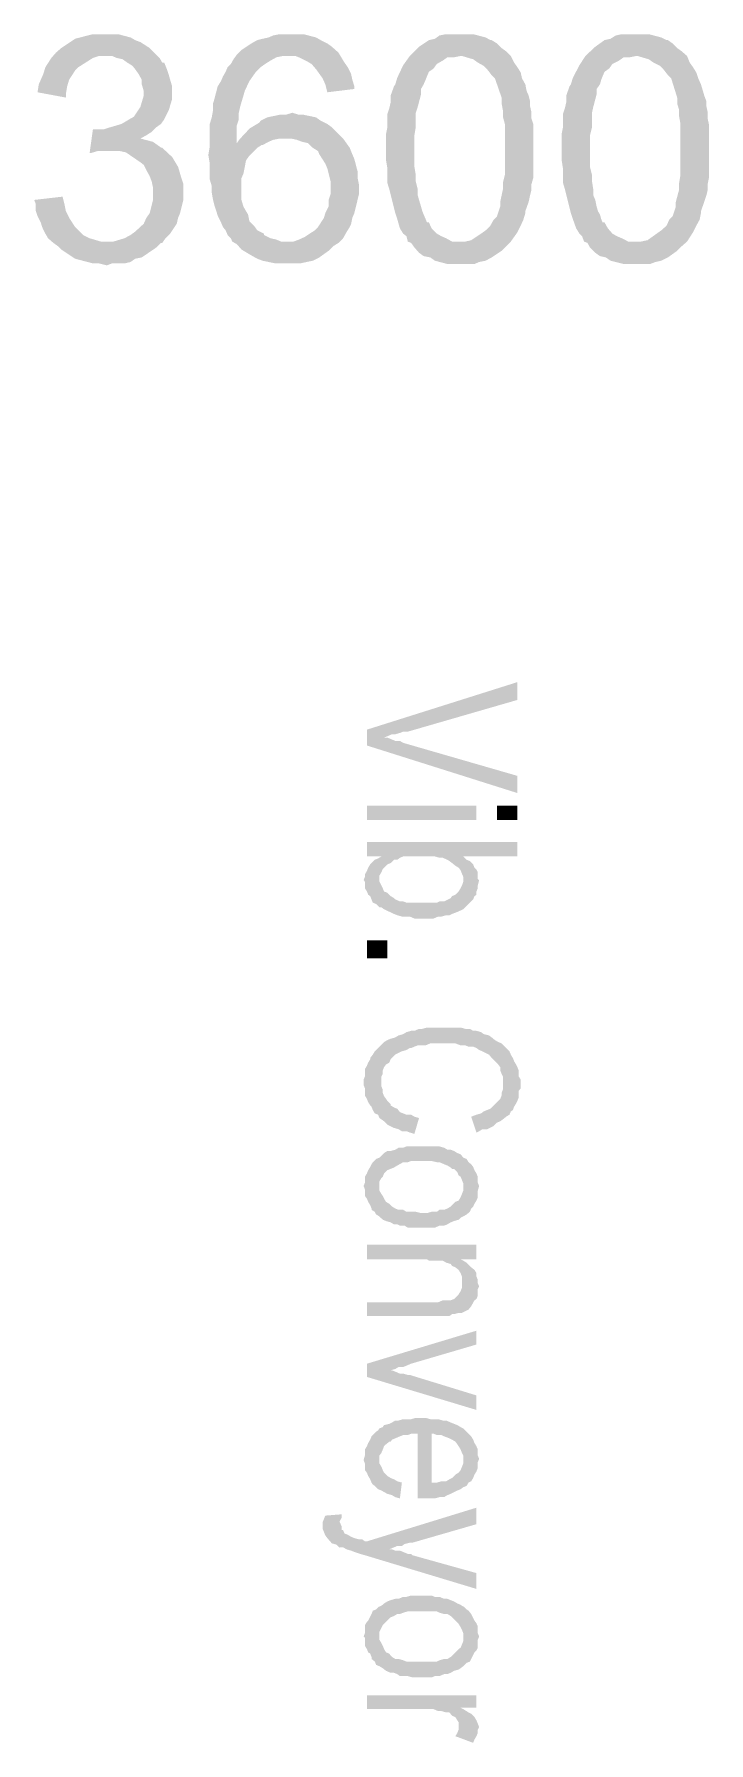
# Model space of a CAD drawing. Header units: feet. Extents: x -99009 to 3252343, y -11094690 to 9035152.
# Drawn here: x 1662947 to 1663305, y -1993763 to -1992856 of the extents above; entities that cross this region are included whole.
import ezdxf

# ---------------------------------------------------------------- set-up
doc = ezdxf.new("R2010")
doc.units = ezdxf.units.FT
doc.layers.add('H', color=7, linetype='Continuous', lineweight=0)

msp = doc.modelspace()

# ---------------------------------------------------------------- hatches: boundary and pattern name
at = {"layer": 'H', "linetype": 'Continuous'}
for points in [[(1663009.24878, -1992907.92159), (1662980.51253, -1992906.53049), (1662984.01017, -1992906.53049), (1662987.16996, -1992905.47722), (1662989.61433, -1992904.78167), (1662993.13184, -1992903.72841), (1662995.57621, -1992902.31743), (1662997.32503, -1992901.26416), (1662999.78927, -1992899.87306), (1663003.2869, -1992894.60673), (1663003.98245, -1992892.16236), (1663005.03572, -1992888.64486), (1663005.03572, -1992886.20049), (1663003.98245, -1992882.68298), (1663003.98245, -1992880.23861), (1663002.23364, -1992877.07881), (1663000.48482, -1992874.63444), (1662999.09372, -1992872.88563), (1662996.27176, -1992871.11694), (1662993.82739, -1992869.36812), (1662990.6676, -1992868.67257), (1662988.22323, -1992867.6193), (1662984.70572, -1992867.6193), (1662958.41384, -1992865.87049), (1662961.2358, -1992863.40624), (1662968.58878, -1992858.49763), (1662975.24621, -1992856.74881), (1662978.04829, -1992856.05326), (1662991.36315, -1992856.05326), (1662998.04045, -1992857.80208), (1663000.48482, -1992859.21306), (1663003.2869, -1992860.26632), (1663008.19551, -1992863.40624), (1663013.46184, -1992868.67257), (1663014.85294, -1992871.11694), (1663015.90621, -1992871.11694), (1663017.31719, -1992874.63444), (1663018.37045, -1992877.79424), (1663019.066, -1992880.23861), (1663020.11927, -1992883.73624), (1663020.11927, -1992890.41355), (1663019.066, -1992893.91118), (1663018.37045, -1992896.35555), (1663015.90621, -1992901.26416), (1663014.15739, -1992903.72841), (1663011.71302, -1992905.47722), (1663009.24878, -1992907.92159)], [(1663102.49254, -1992886.89604), (1663101.43927, -1992882.68298), (1663100.04817, -1992879.54306), (1663098.27948, -1992877.07881), (1663096.53066, -1992874.63444), (1663094.08629, -1992871.83236), (1663091.62205, -1992870.42139), (1663088.12441, -1992868.67257), (1663085.66017, -1992867.6193), (1663082.16254, -1992867.6193), (1663054.45968, -1992866.92375), (1663056.92392, -1992864.45951), (1663062.19025, -1992860.96187), (1663065.33017, -1992859.21306), (1663068.13225, -1992858.49763), (1663071.29205, -1992857.80208), (1663073.75629, -1992856.74881), (1663077.25392, -1992856.05326), (1663089.87323, -1992856.05326), (1663096.53066, -1992857.80208), (1663098.9949, -1992859.21306), (1663102.49254, -1992860.96187), (1663104.93691, -1992862.71069), (1663108.45441, -1992865.87049), (1663111.61421, -1992871.11694), (1663113.36303, -1992873.58118), (1663115.11184, -1992877.07881), (1663115.8074, -1992880.23861), (1663116.86066, -1992883.73624), (1663116.86066, -1992885.14722), (1663102.49254, -1992886.89604)], [(1663166.28462, -1992978.03327), (1663159.62719, -1992976.28445), (1663157.18282, -1992974.53563), (1663153.66532, -1992973.84008), (1663151.22095, -1992972.07139), (1663148.7567, -1992969.26931), (1663147.00789, -1992966.82494), (1663173.29976, -1992966.12939), (1663175.76401, -1992966.12939), (1663178.90393, -1992965.41396), (1663184.17025, -1992961.91633), (1663186.61462, -1992960.16751), (1663189.07887, -1992957.70327), (1663190.82768, -1992954.54347), (1663192.5765, -1992952.79465), (1663194.32532, -1992947.5482), (1663194.32532, -1992945.08396), (1663195.7363, -1992938.42653), (1663195.7363, -1992934.9289), (1663196.78956, -1992930.71584), (1663196.78956, -1992903.72841), (1663195.7363, -1992899.87306), (1663195.7363, -1992896.35555), (1663195.04074, -1992892.85792), (1663195.04074, -1992889.69812), (1663191.52324, -1992879.54306), (1663189.77442, -1992877.79424), (1663187.33005, -1992874.63444), (1663185.56136, -1992872.88563), (1663182.42144, -1992871.11694), (1663179.95719, -1992869.36812), (1663177.51282, -1992868.67257), (1663173.99532, -1992867.6193), (1663146.31233, -1992867.6193), (1663151.22095, -1992862.71069), (1663156.4674, -1992859.21306), (1663159.62719, -1992858.49763), (1663162.09144, -1992856.74881), (1663165.58907, -1992856.05326), (1663179.95719, -1992856.05326), (1663186.61462, -1992857.80208), (1663189.07887, -1992859.21306), (1663189.77442, -1992859.21306), (1663192.5765, -1992860.96187), (1663195.04074, -1992863.40624), (1663197.48511, -1992865.17493), (1663199.94936, -1992867.6193), (1663201.69817, -1992871.11694), (1663203.44699, -1992873.58118), (1663205.19581, -1992876.38326), (1663205.89136, -1992879.54306), (1663207.66005, -1992882.68298), (1663208.3556, -1992886.20049), (1663209.40887, -1992888.64486), (1663210.10442, -1992891.44694), (1663210.10442, -1992893.91118), (1663210.79997, -1992897.07098), (1663210.79997, -1992900.56861), (1663211.85324, -1992903.72841), (1663211.85324, -1992932.46465), (1663210.79997, -1992935.98216), (1663210.79997, -1992939.12208), (1663210.10442, -1992941.92416), (1663209.40887, -1992945.08396), (1663207.66005, -1992949.99257), (1663207.66005, -1992951.04584), (1663206.60678, -1992954.54347), (1663205.19581, -1992957.70327), (1663203.44699, -1992961.22077), (1663199.94936, -1992966.12939), (1663197.48511, -1992968.57376), (1663195.04074, -1992971.01812), (1663189.77442, -1992974.53563), (1663186.61462, -1992976.28445), (1663183.11699, -1992976.98), (1663180.65275, -1992978.03327), (1663166.28462, -1992978.03327)], [(1663259.88609, -1992978.03327), (1663252.87095, -1992976.28445), (1663250.42658, -1992974.53563), (1663247.26679, -1992973.84008), (1663244.80254, -1992972.07139), (1663242.00046, -1992969.26931), (1663240.60936, -1992966.82494), (1663266.54352, -1992966.12939), (1663268.98789, -1992966.12939), (1663272.5054, -1992965.41396), (1663277.41401, -1992961.91633), (1663279.85838, -1992960.16751), (1663282.66046, -1992957.70327), (1663284.07144, -1992954.54347), (1663285.82026, -1992952.79465), (1663287.56908, -1992947.5482), (1663287.56908, -1992945.08396), (1663289.33777, -1992938.42653), (1663289.33777, -1992934.9289), (1663290.03332, -1992930.71584), (1663290.03332, -1992903.72841), (1663289.33777, -1992899.87306), (1663289.33777, -1992896.35555), (1663288.2845, -1992892.85792), (1663288.2845, -1992889.69812), (1663285.12471, -1992879.54306), (1663283.37589, -1992877.79424), (1663280.91165, -1992874.63444), (1663279.16283, -1992872.88563), (1663275.66519, -1992871.11694), (1663273.20095, -1992869.36812), (1663270.75658, -1992868.67257), (1663267.23908, -1992867.6193), (1663239.55609, -1992867.6193), (1663244.80254, -1992862.71069), (1663249.71116, -1992859.21306), (1663252.87095, -1992858.49763), (1663255.67303, -1992856.74881), (1663258.83283, -1992856.05326), (1663273.20095, -1992856.05326), (1663279.85838, -1992857.80208), (1663282.66046, -1992859.21306), (1663283.37589, -1992859.21306), (1663285.82026, -1992860.96187), (1663288.2845, -1992863.40624), (1663290.72887, -1992865.17493), (1663293.53095, -1992867.6193), (1663294.94193, -1992871.11694), (1663296.69075, -1992873.58118), (1663298.43957, -1992876.38326), (1663299.49283, -1992879.54306), (1663300.90381, -1992882.68298), (1663301.95707, -1992886.20049), (1663302.65263, -1992888.64486), (1663303.70589, -1992891.44694), (1663303.70589, -1992893.91118), (1663304.40144, -1992897.07098), (1663304.40144, -1992900.56861), (1663305.09699, -1992903.72841), (1663305.09699, -1992932.46465), (1663304.40144, -1992935.98216), (1663304.40144, -1992939.12208), (1663303.70589, -1992941.92416), (1663302.65263, -1992945.08396), (1663300.90381, -1992949.99257), (1663300.90381, -1992951.04584), (1663300.18838, -1992954.54347), (1663298.43957, -1992957.70327), (1663296.69075, -1992961.22077), (1663293.53095, -1992966.12939), (1663290.72887, -1992968.57376), (1663288.2845, -1992971.01812), (1663283.37589, -1992974.53563), (1663279.85838, -1992976.28445), (1663276.71846, -1992976.98), (1663273.8965, -1992978.03327), (1663259.88609, -1992978.03327)], [(1662963.68017, -1992889.69812), (1662948.61649, -1992886.89604), (1662949.31204, -1992882.68298), (1662950.36531, -1992880.23861), (1662951.75641, -1992877.07881), (1662952.80968, -1992873.58118), (1662955.96947, -1992868.67257), (1662958.41384, -1992865.87049), (1662984.70572, -1992867.6193), (1662981.20808, -1992867.6193), (1662978.04829, -1992868.67257), (1662970.3376, -1992873.58118), (1662968.58878, -1992875.33), (1662965.42898, -1992880.23861), (1662964.37572, -1992883.73624), (1662963.68017, -1992887.9493), (1662963.68017, -1992889.69812)], [(1663074.80955, -1992977.69543), (1663068.13225, -1992976.28445), (1663065.33017, -1992975.23118), (1663062.19025, -1992973.48237), (1663056.92392, -1992970.32257), (1663054.45968, -1992967.52049), (1663052.01531, -1992966.12939), (1663051.31976, -1992964.3607), (1663049.57094, -1992962.61188), (1663048.51768, -1992960.16751), (1663047.1067, -1992958.39882), (1663046.05343, -1992955.95445), (1663044.30462, -1992952.45681), (1663043.60906, -1992949.99257), (1663042.5558, -1992946.83278), (1663041.84037, -1992944.03069), (1663041.14482, -1992940.17535), (1663041.14482, -1992936.67771), (1663040.09156, -1992933.16021), (1663040.09156, -1992924.75396), (1663039.396, -1992920.5409), (1663039.396, -1992919.84535), (1663040.09156, -1992915.65216), (1663040.09156, -1992903.72841), (1663041.14482, -1992900.2109), (1663041.84037, -1992896.35555), (1663041.84037, -1992892.85792), (1663042.5558, -1992890.41355), (1663044.30462, -1992883.73624), (1663046.05343, -1992880.93416), (1663047.1067, -1992878.48979), (1663048.51768, -1992876.02555), (1663049.57094, -1992873.58118), (1663051.31976, -1992871.83236), (1663052.71086, -1992869.36812), (1663054.45968, -1992866.92375), (1663082.16254, -1992867.6193), (1663079.00274, -1992867.6193), (1663075.50511, -1992868.31486), (1663072.34531, -1992870.06367), (1663069.54323, -1992871.83236), (1663067.07899, -1992873.58118), (1663064.63462, -1992876.02555), (1663061.13698, -1992880.93416), (1663058.67274, -1992886.20049), (1663057.97719, -1992888.64486), (1663056.92392, -1992892.16236), (1663056.22837, -1992894.60673), (1663055.51295, -1992897.76653), (1663055.51295, -1992901.26416), (1663054.45968, -1992904.42396), (1663054.45968, -1992913.88347), (1663068.13225, -1992914.59889), (1663065.33017, -1992916.34771), (1663061.13698, -1992920.5409), (1663059.36829, -1992923.00514), (1663058.67274, -1992926.50278), (1663057.97719, -1992930.02028), (1663056.92392, -1992932.46465), (1663056.92392, -1992944.03069), (1663057.97719, -1992947.5482), (1663059.36829, -1992949.99257), (1663060.42156, -1992951.74139), (1663061.13698, -1992955.2589), (1663063.58135, -1992957.70327), (1663065.33017, -1992960.16751), (1663068.84768, -1992961.91633), (1663068.84768, -1992962.61188), (1663072.34531, -1992964.3607), (1663075.50511, -1992965.07612), (1663077.94948, -1992966.12939), (1663081.46698, -1992966.12939), (1663108.45441, -1992966.82494), (1663105.65233, -1992968.57376), (1663103.18809, -1992971.01812), (1663098.27948, -1992974.53563), (1663094.78184, -1992976.28445), (1663088.12441, -1992977.69543), (1663074.80955, -1992977.69543)], [(1663147.00789, -1992966.82494), (1663145.25907, -1992966.12939), (1663144.56352, -1992963.30743), (1663142.79483, -1992961.91633), (1663141.04601, -1992959.11424), (1663139.6549, -1992954.20563), (1663138.60164, -1992951.04584), (1663137.90609, -1992948.24375), (1663135.44185, -1992938.42653), (1663134.38858, -1992934.9289), (1663134.38858, -1992927.2182), (1663133.69303, -1992923.00514), (1663133.69303, -1992908.97486), (1663134.38858, -1992905.47722), (1663134.38858, -1992898.46208), (1663135.44185, -1992895.30229), (1663136.1374, -1992892.16236), (1663136.1374, -1992888.64486), (1663137.90609, -1992883.73624), (1663138.60164, -1992882.68298), (1663139.6549, -1992879.18534), (1663142.79483, -1992872.52792), (1663146.31233, -1992867.6193), (1663173.29976, -1992867.6193), (1663169.80213, -1992868.31486), (1663166.28462, -1992868.31486), (1663163.84025, -1992870.06367), (1663160.68046, -1992871.83236), (1663158.93164, -1992874.27673), (1663156.4674, -1992876.02555), (1663155.41413, -1992878.48979), (1663154.71858, -1992880.23861), (1663153.66532, -1992882.68298), (1663152.27421, -1992885.14722), (1663152.27421, -1992887.9493), (1663150.52539, -1992894.60673), (1663149.47213, -1992897.76653), (1663149.47213, -1992905.47722), (1663148.7567, -1992909.69028), (1663148.7567, -1992926.50278), (1663149.47213, -1992930.71584), (1663149.47213, -1992934.21347), (1663150.52539, -1992938.42653), (1663150.52539, -1992941.58632), (1663151.22095, -1992944.03069), (1663152.27421, -1992947.5482), (1663152.96976, -1992949.99257), (1663153.66532, -1992951.74139), (1663154.71858, -1992954.20563), (1663155.41413, -1992955.95445), (1663156.4674, -1992955.95445), (1663157.87838, -1992959.11424), (1663160.68046, -1992961.91633), (1663163.1447, -1992963.30743), (1663165.58907, -1992964.3607), (1663168.74887, -1992966.12939), (1663173.29976, -1992966.12939), (1663147.00789, -1992966.82494)], [(1663240.60936, -1992966.82494), (1663238.86054, -1992966.12939), (1663237.80728, -1992963.30743), (1663236.3963, -1992961.91633), (1663234.64748, -1992959.11424), (1663232.89866, -1992954.20563), (1663231.8454, -1992951.04584), (1663231.12997, -1992948.24375), (1663228.6856, -1992938.42653), (1663227.63234, -1992934.9289), (1663227.63234, -1992927.2182), (1663226.93679, -1992923.00514), (1663226.93679, -1992908.97486), (1663227.63234, -1992905.47722), (1663227.63234, -1992898.46208), (1663228.6856, -1992895.30229), (1663229.38116, -1992892.16236), (1663229.38116, -1992888.64486), (1663231.12997, -1992883.73624), (1663231.8454, -1992882.68298), (1663232.89866, -1992879.18534), (1663236.3963, -1992872.52792), (1663239.55609, -1992867.6193), (1663266.54352, -1992867.6193), (1663263.04589, -1992868.31486), (1663259.88609, -1992868.31486), (1663257.42185, -1992870.06367), (1663253.92422, -1992871.83236), (1663252.1754, -1992874.27673), (1663249.71116, -1992876.02555), (1663248.65789, -1992878.48979), (1663247.96234, -1992880.23861), (1663247.26679, -1992882.68298), (1663245.51797, -1992885.14722), (1663245.51797, -1992887.9493), (1663243.74928, -1992894.60673), (1663243.05373, -1992897.76653), (1663243.05373, -1992905.47722), (1663242.00046, -1992909.69028), (1663242.00046, -1992926.50278), (1663243.05373, -1992930.71584), (1663243.05373, -1992934.21347), (1663243.74928, -1992938.42653), (1663243.74928, -1992941.58632), (1663244.80254, -1992944.03069), (1663245.51797, -1992947.5482), (1663246.21352, -1992949.99257), (1663247.26679, -1992951.74139), (1663247.96234, -1992954.20563), (1663248.65789, -1992955.95445), (1663249.71116, -1992955.95445), (1663251.47985, -1992959.11424), (1663253.92422, -1992961.91633), (1663256.36859, -1992963.30743), (1663258.83283, -1992964.3607), (1663262.33046, -1992966.12939), (1663266.54352, -1992966.12939), (1663240.60936, -1992966.82494)], [(1663068.13225, -1992914.93673), (1663054.45968, -1992913.88347), (1663056.22837, -1992911.4391), (1663058.67274, -1992908.97486), (1663061.13698, -1992906.17277), (1663066.38344, -1992903.03285), (1663067.07899, -1992901.97959), (1663070.5965, -1992900.2109), (1663077.25392, -1992898.81979), (1663080.41372, -1992898.81979), (1663083.91135, -1992897.76653), (1663087.42886, -1992898.81979), (1663089.87323, -1992898.81979), (1663096.53066, -1992900.2109), (1663098.9949, -1992901.97959), (1663102.49254, -1992903.72841), (1663104.93691, -1992905.47722), (1663108.45441, -1992908.97486), (1663080.41372, -1992911.4391), (1663077.25392, -1992911.4391), (1663073.75629, -1992912.13465), (1663071.29205, -1992913.18792), (1663068.13225, -1992914.93673)], [(1662976.29947, -1992919.14979), (1662978.04829, -1992906.53049), (1662980.51253, -1992906.53049), (1663009.24878, -1992907.92159), (1663006.4467, -1992909.69028), (1663003.2869, -1992911.4391), (1663009.94433, -1992913.18792), (1663014.85294, -1992916.68555), (1662986.47441, -1992918.09653), (1662980.51253, -1992918.09653), (1662976.99502, -1992919.14979), (1662976.29947, -1992919.14979)], [(1663108.45441, -1992966.82494), (1663081.46698, -1992966.12939), (1663084.60691, -1992966.12939), (1663087.42886, -1992965.07612), (1663090.56878, -1992963.66514), (1663095.83511, -1992960.16751), (1663097.58393, -1992958.39882), (1663100.74372, -1992953.51008), (1663101.43927, -1992951.04584), (1663103.18809, -1992947.5482), (1663103.18809, -1992944.03069), (1663104.24135, -1992940.89077), (1663104.24135, -1992934.21347), (1663102.49254, -1992927.2182), (1663101.43927, -1992924.75396), (1663098.27948, -1992919.84535), (1663097.58393, -1992918.09653), (1663094.78184, -1992916.34771), (1663092.3176, -1992913.88347), (1663089.17768, -1992913.18792), (1663086.3756, -1992912.13465), (1663083.2158, -1992911.4391), (1663080.41372, -1992911.4391), (1663108.45441, -1992908.97486), (1663110.89878, -1992911.4391), (1663114.41629, -1992916.34771), (1663115.8074, -1992919.84535), (1663116.86066, -1992922.30959), (1663118.60948, -1992928.96702), (1663118.60948, -1992932.46465), (1663119.3249, -1992935.98216), (1663119.3249, -1992940.89077), (1663116.86066, -1992951.04584), (1663115.8074, -1992953.51008), (1663115.11184, -1992957.00771), (1663114.41629, -1992958.39882), (1663112.66747, -1992961.22077), (1663110.89878, -1992964.3607), (1663108.45441, -1992966.82494)], [(1662985.42114, -1992978.74869), (1662981.20808, -1992977.69543), (1662978.04829, -1992977.69543), (1662975.24621, -1992976.98), (1662968.58878, -1992975.23118), (1662961.2358, -1992970.32257), (1662959.46711, -1992968.57376), (1662957.02274, -1992966.82494), (1662985.42114, -1992966.12939), (1662988.91878, -1992966.12939), (1662992.41641, -1992965.07612), (1662994.88066, -1992964.3607), (1662998.04045, -1992962.61188), (1663000.48482, -1992960.86306), (1663005.03572, -1992956.65), (1663006.4467, -1992953.51008), (1663008.19551, -1992951.04584), (1663009.94433, -1992944.03069), (1663009.94433, -1992937.37327), (1663009.24878, -1992934.21347), (1663008.19551, -1992931.41139), (1663006.4467, -1992928.27147), (1663005.03572, -1992925.44951), (1663003.2869, -1992924.05841), (1662995.57621, -1992918.79208), (1662992.41641, -1992918.09653), (1662986.47441, -1992918.09653), (1663014.85294, -1992916.34771), (1663020.11927, -1992921.25632), (1663023.27906, -1992926.50278), (1663024.33233, -1992930.02028), (1663025.02788, -1992932.46465), (1663026.08115, -1992935.62445), (1663026.08115, -1992944.03069), (1663024.33233, -1992951.04584), (1663023.27906, -1992953.51008), (1663022.56364, -1992956.65), (1663019.066, -1992961.91633), (1663016.60176, -1992964.3607), (1663014.85294, -1992966.82494), (1663014.15739, -1992966.82494), (1663011.71302, -1992969.26931), (1663003.98245, -1992974.53563), (1663000.48482, -1992975.23118), (1662998.04045, -1992976.98), (1662994.88066, -1992977.69543), (1662988.22323, -1992977.69543), (1662985.42114, -1992978.74869)], [(1662957.02274, -1992966.82494), (1662954.22065, -1992964.3607), (1662952.80968, -1992961.91633), (1662951.06086, -1992958.39882), (1662950.36531, -1992955.95445), (1662948.61649, -1992952.45681), (1662947.56322, -1992949.29702), (1662947.56322, -1992945.77951), (1662946.8478, -1992944.03069), (1662961.93135, -1992942.28188), (1662962.98461, -1992946.49494), (1662963.68017, -1992949.99257), (1662965.42898, -1992953.51008), (1662968.58878, -1992958.39882), (1662972.80184, -1992962.61188), (1662976.29947, -1992964.3607), (1662978.74384, -1992965.07612), (1662982.26135, -1992966.12939), (1662985.42114, -1992966.12939), (1662957.02274, -1992966.82494)], [(1663131.94421, -1993229.36613), (1663123.51809, -1993225.17295), (1663203.44699, -1993199.93433), (1663203.44699, -1993209.39384), (1663145.25907, -1993226.22621), (1663142.79483, -1993226.22621), (1663141.04601, -1993226.92176), (1663138.60164, -1993227.61732), (1663136.85282, -1993227.61732), (1663134.38858, -1993228.67058), (1663132.63976, -1993229.36613), (1663131.94421, -1993229.36613)], [(1663203.44699, -1993258.81781), (1663123.51809, -1993233.57919), (1663123.51809, -1993225.17295), (1663131.94421, -1993229.36613), (1663134.38858, -1993229.36613), (1663136.85282, -1993230.4194), (1663138.60164, -1993231.13482), (1663141.04601, -1993231.13482), (1663142.79483, -1993232.16822), (1663145.25907, -1993232.88364), (1663203.44699, -1993249.69613), (1663203.44699, -1993258.81781)], [(1663123.51809, -1993273.18593), (1663123.51809, -1993265.47524), (1663181.70601, -1993265.47524), (1663181.70601, -1993273.18593), (1663123.51809, -1993273.18593)], [(1663192.5765, -1993273.18593), (1663192.5765, -1993265.47524), (1663203.44699, -1993265.47524), (1663203.44699, -1993273.18593), (1663192.5765, -1993273.18593)], [(1663174.71074, -1993303.33315), (1663173.99532, -1993301.58434), (1663173.29976, -1993299.83552), (1663172.2465, -1993298.42454), (1663170.49768, -1993297.37128), (1663168.74887, -1993295.98017), (1663167.33789, -1993294.92691), (1663166.28462, -1993294.23136), (1663163.84025, -1993293.17809), (1663162.09144, -1993293.17809), (1663159.62719, -1993292.46267), (1663142.79483, -1993292.46267), (1663141.04601, -1993293.17809), (1663139.6549, -1993294.23136), (1663137.90609, -1993294.23136), (1663136.1374, -1993295.98017), (1663134.38858, -1993296.67573), (1663131.94421, -1993299.1201), (1663131.22879, -1993300.88879), (1663131.22879, -1993292.46267), (1663123.51809, -1993292.46267), (1663123.51809, -1993284.75197), (1663203.44699, -1993284.75197), (1663203.44699, -1993292.46267), (1663174.71074, -1993292.46267), (1663174.71074, -1993303.33315)], [(1663148.7567, -1993325.41197), (1663146.31233, -1993324.35871), (1663142.09927, -1993324.35871), (1663139.6549, -1993323.66316), (1663137.90609, -1993322.9676), (1663132.63976, -1993320.50336), (1663131.22879, -1993319.46997), (1663130.17552, -1993319.46997), (1663128.4267, -1993317.70128), (1663126.67789, -1993317.00573), (1663125.98233, -1993315.25691), (1663125.28678, -1993313.50809), (1663124.23352, -1993312.79267), (1663123.51809, -1993311.04385), (1663122.46483, -1993309.29503), (1663122.46483, -1993305.7974), (1663121.76927, -1993305.08197), (1663122.46483, -1993303.33315), (1663122.46483, -1993301.94205), (1663123.51809, -1993300.17336), (1663124.23352, -1993298.42454), (1663125.28678, -1993296.67573), (1663125.98233, -1993295.98017), (1663127.73115, -1993294.23136), (1663129.47997, -1993293.51593), (1663130.17552, -1993304.38642), (1663130.17552, -1993305.7974), (1663131.22879, -1993307.88405), (1663131.94421, -1993309.29503), (1663132.63976, -1993311.04385), (1663134.38858, -1993311.7394), (1663136.1374, -1993313.50809), (1663137.90609, -1993314.56136), (1663138.60164, -1993315.25691), (1663141.04601, -1993316.31017), (1663142.79483, -1993316.31017), (1663144.56352, -1993317.00573), (1663160.68046, -1993317.00573), (1663162.09144, -1993316.31017), (1663164.53581, -1993316.31017), (1663168.03344, -1993314.56136), (1663168.74887, -1993313.50809), (1663170.49768, -1993312.79267), (1663172.2465, -1993311.04385), (1663173.29976, -1993309.29503), (1663173.99532, -1993307.88405), (1663174.71074, -1993305.7974), (1663174.71074, -1993292.46267), (1663176.45956, -1993294.23136), (1663178.20838, -1993294.92691), (1663179.95719, -1993296.67573), (1663180.65275, -1993298.42454), (1663181.70601, -1993299.47781), (1663182.42144, -1993300.88879), (1663182.42144, -1993304.38642), (1663183.11699, -1993305.08197), (1663182.42144, -1993307.88405), (1663182.42144, -1993309.29503), (1663181.70601, -1993311.04385), (1663181.70601, -1993312.79267), (1663180.65275, -1993313.50809), (1663179.95719, -1993315.25691), (1663178.20838, -1993317.00573), (1663177.51282, -1993317.70128), (1663175.76401, -1993319.46997), (1663174.71074, -1993320.50336), (1663171.55095, -1993321.91434), (1663168.74887, -1993322.9676), (1663167.33789, -1993323.66316), (1663165.58907, -1993323.66316), (1663163.1447, -1993324.35871), (1663161.37601, -1993324.35871), (1663158.93164, -1993325.41197), (1663148.7567, -1993325.41197)], [(1663130.17552, -1993304.38642), (1663129.47997, -1993293.51593), (1663131.22879, -1993292.46267), (1663131.22879, -1993300.88879), (1663130.17552, -1993302.6376), (1663130.17552, -1993304.38642)], [(1663123.51809, -1993346.4574), (1663123.51809, -1993336.97801), (1663134.38858, -1993336.97801), (1663134.38858, -1993346.4574), (1663123.51809, -1993346.4574)], [(1663195.7363, -1993431.99046), (1663195.7363, -1993409.19622), (1663195.04074, -1993407.80511), (1663194.32532, -1993406.03642), (1663194.32532, -1993404.28761), (1663193.27205, -1993402.8965), (1663191.52324, -1993401.12781), (1663189.77442, -1993399.379), (1663188.38331, -1993397.63018), (1663184.86581, -1993395.88136), (1663183.11699, -1993395.18581), (1663181.70601, -1993394.13254), (1663179.95719, -1993393.41712), (1663177.51282, -1993393.41712), (1663175.76401, -1993392.72157), (1663173.29976, -1993392.72157), (1663170.49768, -1993391.6683), (1663157.18282, -1993391.6683), (1663154.71858, -1993392.72157), (1663150.52539, -1993392.72157), (1663148.7567, -1993393.41712), (1663147.00789, -1993394.13254), (1663146.31233, -1993394.13254), (1663144.56352, -1993395.18581), (1663142.09927, -1993395.88136), (1663138.60164, -1993397.63018), (1663136.85282, -1993399.379), (1663136.1374, -1993400.07455), (1663135.44185, -1993401.84324), (1663133.69303, -1993402.8965), (1663132.63976, -1993404.28761), (1663131.94421, -1993406.03642), (1663131.94421, -1993407.80511), (1663131.22879, -1993409.19622), (1663131.22879, -1993411.9983), (1663130.17552, -1993431.27504), (1663129.47997, -1993429.52622), (1663127.73115, -1993428.83067), (1663126.67789, -1993427.08185), (1663125.98233, -1993425.31316), (1663125.28678, -1993424.61761), (1663124.23352, -1993422.86879), (1663123.51809, -1993421.11997), (1663122.46483, -1993419.37116), (1663122.46483, -1993415.51581), (1663121.76927, -1993413.74712), (1663121.76927, -1993410.94504), (1663122.46483, -1993409.19622), (1663122.46483, -1993405.34087), (1663123.51809, -1993403.59205), (1663124.23352, -1993401.84324), (1663125.28678, -1993400.07455), (1663125.28678, -1993399.379), (1663126.67789, -1993397.63018), (1663127.73115, -1993395.88136), (1663128.4267, -1993395.18581), (1663130.17552, -1993393.41712), (1663132.63976, -1993390.97275), (1663134.38858, -1993389.91948), (1663136.1374, -1993389.22393), (1663138.60164, -1993388.50851), (1663140.35046, -1993387.45524), (1663142.79483, -1993386.75969), (1663144.56352, -1993385.70642), (1663147.00789, -1993385.01087), (1663148.7567, -1993385.01087), (1663151.22095, -1993383.95761), (1663152.96976, -1993383.95761), (1663155.41413, -1993383.26205), (1663173.29976, -1993383.26205), (1663175.76401, -1993383.95761), (1663178.20838, -1993383.95761), (1663179.95719, -1993385.01087), (1663181.70601, -1993385.01087), (1663184.17025, -1993385.70642), (1663185.56136, -1993386.75969), (1663188.38331, -1993387.45524), (1663189.77442, -1993388.50851), (1663191.52324, -1993389.91948), (1663193.27205, -1993390.97275), (1663195.04074, -1993391.6683), (1663196.78956, -1993393.41712), (1663197.48511, -1993394.13254), (1663199.23393, -1993395.88136), (1663199.94936, -1993397.63018), (1663201.00262, -1993399.379), (1663201.69817, -1993401.12781), (1663202.75144, -1993402.8965), (1663203.44699, -1993404.28761), (1663204.14254, -1993406.03642), (1663204.14254, -1993409.19622), (1663205.19581, -1993410.94504), (1663205.19581, -1993415.51581), (1663204.14254, -1993416.90691), (1663204.14254, -1993420.42442), (1663203.44699, -1993422.17324), (1663202.75144, -1993423.56434), (1663201.69817, -1993425.31316), (1663201.00262, -1993427.08185), (1663199.94936, -1993427.7774), (1663199.23393, -1993429.52622), (1663197.48511, -1993430.57949), (1663195.7363, -1993431.99046)], [(1663148.7567, -1993439.70116), (1663146.31233, -1993438.98573), (1663144.56352, -1993438.29018), (1663142.09927, -1993438.29018), (1663140.35046, -1993437.23691), (1663137.90609, -1993436.54136), (1663134.38858, -1993434.79255), (1663132.63976, -1993433.04373), (1663131.22879, -1993431.99046), (1663130.17552, -1993431.27504), (1663131.22879, -1993411.9983), (1663131.22879, -1993414.46254), (1663131.94421, -1993416.21136), (1663131.94421, -1993417.96018), (1663132.63976, -1993419.709), (1663133.69303, -1993421.11997), (1663134.38858, -1993422.17324), (1663136.1374, -1993423.92206), (1663136.1374, -1993424.61761), (1663137.90609, -1993425.67087), (1663139.6549, -1993426.36643), (1663141.04601, -1993428.13512), (1663144.56352, -1993429.52622), (1663147.00789, -1993429.52622), (1663148.7567, -1993430.57949), (1663151.22095, -1993431.27504), (1663148.7567, -1993439.70116)], [(1663181.70601, -1993438.98573), (1663178.90393, -1993430.57949), (1663181.70601, -1993429.52622), (1663184.17025, -1993428.83067), (1663185.56136, -1993427.7774), (1663189.07887, -1993426.36643), (1663190.82768, -1993424.61761), (1663191.52324, -1993423.92206), (1663194.32532, -1993421.11997), (1663195.04074, -1993419.37116), (1663195.04074, -1993417.96018), (1663195.7363, -1993416.21136), (1663195.7363, -1993431.99046), (1663194.32532, -1993433.04373), (1663192.5765, -1993433.73928), (1663190.82768, -1993435.4881), (1663187.33005, -1993437.23691), (1663184.86581, -1993437.23691), (1663183.11699, -1993438.29018), (1663181.70601, -1993438.98573)], [(1663145.25907, -1993489.46296), (1663143.51025, -1993488.40969), (1663141.04601, -1993488.40969), (1663139.6549, -1993487.71414), (1663137.90609, -1993487.71414), (1663136.1374, -1993486.66088), (1663133.69303, -1993485.96532), (1663131.94421, -1993485.26977), (1663130.17552, -1993483.52095), (1663128.4267, -1993482.46769), (1663127.73115, -1993481.05671), (1663125.98233, -1993480.00345), (1663125.98233, -1993479.30789), (1663125.28678, -1993477.55908), (1663124.23352, -1993475.79039), (1663123.51809, -1993474.04157), (1663122.46483, -1993472.65046), (1663122.46483, -1993469.13296), (1663121.76927, -1993467.38414), (1663122.46483, -1993465.63532), (1663122.46483, -1993462.47553), (1663123.51809, -1993460.72671), (1663124.23352, -1993458.97789), (1663125.28678, -1993457.22908), (1663125.98233, -1993455.8181), (1663126.67789, -1993454.76483), (1663128.4267, -1993453.01602), (1663130.17552, -1993452.32046), (1663130.17552, -1993469.84838), (1663131.22879, -1993471.5972), (1663131.94421, -1993472.65046), (1663132.63976, -1993474.04157), (1663133.69303, -1993475.79039), (1663135.44185, -1993476.84365), (1663136.1374, -1993477.55908), (1663136.85282, -1993478.25463), (1663138.60164, -1993479.30789), (1663140.35046, -1993480.00345), (1663142.79483, -1993480.00345), (1663144.56352, -1993481.05671), (1663149.47213, -1993481.05671), (1663152.27421, -1993481.75226), (1663155.41413, -1993481.75226), (1663157.87838, -1993481.05671), (1663160.68046, -1993481.05671), (1663162.09144, -1993480.00345), (1663164.53581, -1993480.00345), (1663166.28462, -1993479.30789), (1663168.03344, -1993478.25463), (1663168.74887, -1993477.55908), (1663170.49768, -1993475.79039), (1663172.2465, -1993475.09483), (1663173.29976, -1993473.34602), (1663173.99532, -1993471.5972), (1663174.71074, -1993469.84838), (1663174.71074, -1993452.32046), (1663176.45956, -1993453.01602), (1663177.51282, -1993454.76483), (1663178.90393, -1993455.8181), (1663179.95719, -1993457.22908), (1663180.65275, -1993458.97789), (1663181.70601, -1993460.72671), (1663182.42144, -1993462.47553), (1663182.42144, -1993465.63532), (1663183.11699, -1993467.38414), (1663182.42144, -1993469.84838), (1663182.42144, -1993473.34602), (1663181.70601, -1993475.09483), (1663180.65275, -1993476.84365), (1663179.95719, -1993478.25463), (1663178.90393, -1993479.30789), (1663178.20838, -1993481.05671), (1663176.45956, -1993482.46769), (1663174.71074, -1993483.52095), (1663173.29976, -1993484.21651), (1663172.2465, -1993485.26977), (1663169.80213, -1993485.96532), (1663168.03344, -1993486.66088), (1663166.28462, -1993487.71414), (1663164.53581, -1993488.40969), (1663162.09144, -1993488.40969), (1663159.62719, -1993489.46296), (1663145.25907, -1993489.46296)], [(1663174.71074, -1993465.99304), (1663173.99532, -1993464.22435), (1663173.29976, -1993462.47553), (1663172.2465, -1993461.77998), (1663171.55095, -1993460.03116), (1663169.80213, -1993458.28234), (1663168.74887, -1993458.28234), (1663168.03344, -1993457.56692), (1663166.28462, -1993456.51365), (1663164.53581, -1993455.8181), (1663162.09144, -1993454.76483), (1663160.68046, -1993454.76483), (1663157.87838, -1993454.06928), (1663147.00789, -1993454.06928), (1663145.25907, -1993454.76483), (1663142.79483, -1993454.76483), (1663139.6549, -1993456.51365), (1663137.90609, -1993457.56692), (1663136.1374, -1993458.28234), (1663134.38858, -1993458.97789), (1663132.63976, -1993460.72671), (1663131.94421, -1993462.47553), (1663131.22879, -1993463.17108), (1663130.17552, -1993464.93977), (1663130.17552, -1993452.32046), (1663131.94421, -1993450.55177), (1663132.63976, -1993449.85622), (1663134.38858, -1993448.80296), (1663136.1374, -1993448.80296), (1663138.60164, -1993448.1074), (1663140.35046, -1993447.05414), (1663142.79483, -1993447.05414), (1663144.56352, -1993446.35859), (1663162.09144, -1993446.35859), (1663164.53581, -1993447.05414), (1663166.28462, -1993448.1074), (1663168.03344, -1993448.1074), (1663169.80213, -1993448.80296), (1663171.55095, -1993449.85622), (1663173.29976, -1993450.55177), (1663174.71074, -1993452.32046), (1663174.71074, -1993465.99304)], [(1663173.29976, -1993513.64831), (1663172.2465, -1993511.89949), (1663170.49768, -1993510.50838), (1663168.74887, -1993509.79296), (1663168.03344, -1993508.75957), (1663165.58907, -1993508.04414), (1663163.84025, -1993506.99088), (1663156.4674, -1993506.99088), (1663155.41413, -1993506.29532), (1663123.51809, -1993506.29532), (1663123.51809, -1993498.58463), (1663181.70601, -1993498.58463), (1663181.70601, -1993506.29532), (1663173.29976, -1993506.29532), (1663173.29976, -1993513.64831)], [(1663123.51809, -1993536.44255), (1663123.51809, -1993529.08957), (1663161.37601, -1993529.08957), (1663163.84025, -1993528.0363), (1663168.03344, -1993528.0363), (1663169.80213, -1993527.32088), (1663171.55095, -1993525.57206), (1663172.2465, -1993524.87651), (1663173.29976, -1993523.12769), (1663173.99532, -1993521.37887), (1663173.99532, -1993518.91463), (1663174.71074, -1993506.99088), (1663176.45956, -1993508.04414), (1663178.20838, -1993509.79296), (1663178.90393, -1993510.50838), (1663180.65275, -1993511.89949), (1663181.70601, -1993513.64831), (1663181.70601, -1993515.417), (1663182.42144, -1993517.16581), (1663182.42144, -1993518.91463), (1663183.11699, -1993520.66345), (1663182.42144, -1993522.07443), (1663182.42144, -1993525.57206), (1663181.70601, -1993527.32088), (1663180.65275, -1993528.0363), (1663178.90393, -1993531.17623), (1663177.51282, -1993532.94492), (1663173.99532, -1993534.69373), (1663172.2465, -1993534.69373), (1663169.80213, -1993535.38928), (1663168.74887, -1993535.38928), (1663167.33789, -1993536.44255), (1663123.51809, -1993536.44255)], [(1663173.99532, -1993518.91463), (1663173.99532, -1993515.417), (1663173.29976, -1993513.64831), (1663173.29976, -1993506.29532), (1663174.71074, -1993506.99088), (1663173.99532, -1993518.91463)], [(1663135.44185, -1993565.1788), (1663123.51809, -1993561.68116), (1663181.70601, -1993544.15324), (1663181.70601, -1993551.50623), (1663147.00789, -1993561.68116), (1663144.56352, -1993562.73443), (1663142.79483, -1993563.42998), (1663140.35046, -1993563.42998), (1663138.60164, -1993564.48325), (1663136.1374, -1993565.1788), (1663135.44185, -1993565.1788)], [(1663181.70601, -1993586.22422), (1663123.51809, -1993568.6963), (1663123.51809, -1993561.68116), (1663135.44185, -1993565.1788), (1663136.85282, -1993565.1788), (1663138.60164, -1993565.89422), (1663141.04601, -1993566.94749), (1663142.79483, -1993566.94749), (1663145.25907, -1993567.64304), (1663146.31233, -1993567.64304), (1663181.70601, -1993578.51353), (1663181.70601, -1993586.22422)], [(1663150.52539, -1993633.18394), (1663150.52539, -1993598.84353), (1663147.00789, -1993598.84353), (1663145.25907, -1993599.53908), (1663142.79483, -1993599.53908), (1663141.04601, -1993600.23463), (1663138.60164, -1993601.2879), (1663136.85282, -1993601.98345), (1663136.1374, -1993603.03672), (1663135.44185, -1993603.03672), (1663133.69303, -1993604.44769), (1663132.63976, -1993605.50096), (1663131.94421, -1993607.24978), (1663131.22879, -1993608.99859), (1663130.17552, -1993610.40957), (1663130.17552, -1993596.04145), (1663131.94421, -1993595.32602), (1663132.63976, -1993594.27276), (1663135.44185, -1993593.57721), (1663136.85282, -1993592.88165), (1663138.60164, -1993591.82839), (1663140.35046, -1993591.82839), (1663142.79483, -1993591.13284), (1663147.00789, -1993591.13284), (1663149.47213, -1993590.41741), (1663154.71858, -1993590.41741), (1663157.18282, -1993591.13284), (1663161.37601, -1993591.13284), (1663163.84025, -1993591.82839), (1663165.58907, -1993591.82839), (1663168.03344, -1993592.88165), (1663169.80213, -1993593.57721), (1663171.55095, -1993594.27276), (1663173.29976, -1993595.32602), (1663174.71074, -1993596.04145), (1663174.71074, -1993610.40957), (1663173.99532, -1993608.99859), (1663173.29976, -1993607.24978), (1663172.2465, -1993605.50096), (1663171.55095, -1993604.44769), (1663170.49768, -1993603.03672), (1663168.74887, -1993601.98345), (1663167.33789, -1993601.2879), (1663164.53581, -1993600.23463), (1663163.1447, -1993599.53908), (1663160.68046, -1993599.53908), (1663158.93164, -1993598.84353), (1663157.87838, -1993598.84353), (1663157.87838, -1993633.18394), (1663150.52539, -1993633.18394)], [(1663141.04601, -1993633.18394), (1663138.60164, -1993632.48839), (1663136.85282, -1993631.43513), (1663134.38858, -1993630.73957), (1663131.22879, -1993628.99076), (1663129.47997, -1993628.27533), (1663127.73115, -1993626.52651), (1663126.67789, -1993625.83096), (1663125.98233, -1993624.7777), (1663125.28678, -1993623.02888), (1663124.23352, -1993621.28006), (1663123.51809, -1993619.51137), (1663122.46483, -1993618.12027), (1663122.46483, -1993614.60276), (1663121.76927, -1993612.85394), (1663122.46483, -1993610.40957), (1663122.46483, -1993607.24978), (1663123.51809, -1993605.50096), (1663124.23352, -1993603.75214), (1663125.28678, -1993601.98345), (1663125.98233, -1993600.23463), (1663126.67789, -1993599.53908), (1663128.4267, -1993597.79027), (1663129.47997, -1993597.09471), (1663130.17552, -1993596.04145), (1663130.17552, -1993614.60276), (1663131.22879, -1993616.37145), (1663131.94421, -1993618.12027), (1663132.63976, -1993619.51137), (1663134.38858, -1993621.28006), (1663136.1374, -1993622.33333), (1663137.90609, -1993623.02888), (1663139.6549, -1993624.08214), (1663142.09927, -1993624.7777), (1663141.04601, -1993633.18394)], [(1663157.87838, -1993633.18394), (1663157.87838, -1993624.7777), (1663160.68046, -1993624.7777), (1663163.1447, -1993624.08214), (1663165.58907, -1993624.08214), (1663167.33789, -1993623.02888), (1663168.74887, -1993622.33333), (1663170.49768, -1993620.56464), (1663172.2465, -1993619.51137), (1663173.29976, -1993618.12027), (1663173.99532, -1993616.37145), (1663174.71074, -1993614.60276), (1663174.71074, -1993596.04145), (1663176.45956, -1993597.79027), (1663177.51282, -1993598.84353), (1663178.90393, -1993600.23463), (1663179.95719, -1993601.98345), (1663180.65275, -1993603.75214), (1663181.70601, -1993605.50096), (1663182.42144, -1993607.24978), (1663182.42144, -1993610.40957), (1663183.11699, -1993612.15839), (1663182.42144, -1993613.90721), (1663182.42144, -1993617.067), (1663181.70601, -1993618.81582), (1663180.65275, -1993620.56464), (1663179.95719, -1993622.33333), (1663178.90393, -1993624.08214), (1663177.51282, -1993624.7777), (1663176.45956, -1993626.52651), (1663174.71074, -1993627.22207), (1663173.29976, -1993628.27533), (1663171.55095, -1993628.99076), (1663168.03344, -1993630.73957), (1663166.28462, -1993631.43513), (1663164.53581, -1993632.48839), (1663162.09144, -1993632.48839), (1663159.62719, -1993633.18394), (1663157.87838, -1993633.18394)], [(1663109.14997, -1993659.47582), (1663107.40115, -1993657.727), (1663104.93691, -1993657.03145), (1663102.49254, -1993654.22937), (1663101.43927, -1993652.81839), (1663100.04817, -1993649.32076), (1663100.04817, -1993645.80325), (1663100.74372, -1993644.05443), (1663101.43927, -1993642.30561), (1663110.20323, -1993641.61006), (1663110.20323, -1993643.35888), (1663109.14997, -1993645.1077), (1663109.14997, -1993659.47582)], [(1663134.38858, -1993660.19125), (1663123.51809, -1993655.97819), (1663181.70601, -1993638.09255), (1663181.70601, -1993646.85651), (1663147.70344, -1993656.67374), (1663146.31233, -1993656.67374), (1663143.51025, -1993657.36929), (1663142.09927, -1993658.42256), (1663139.6549, -1993658.42256), (1663137.90609, -1993659.13798), (1663135.44185, -1993660.19125), (1663134.38858, -1993660.19125)], [(1663181.70601, -1993681.2168), (1663122.46483, -1993663.33117), (1663120.02046, -1993662.63562), (1663116.86066, -1993661.58235), (1663115.11184, -1993660.8868), (1663112.66747, -1993660.19125), (1663110.89878, -1993659.13798), (1663109.14997, -1993659.13798), (1663109.14997, -1993645.80325), (1663110.20323, -1993648.26749), (1663110.20323, -1993650.01631), (1663110.89878, -1993650.01631), (1663111.61421, -1993651.76513), (1663113.36303, -1993652.46068), (1663115.11184, -1993653.51394), (1663116.86066, -1993654.22937), (1663119.3249, -1993654.92492), (1663121.07372, -1993654.92492), (1663122.46483, -1993655.97819), (1663123.51809, -1993655.97819), (1663134.38858, -1993660.19125), (1663136.85282, -1993660.19125), (1663138.60164, -1993660.8868), (1663141.04601, -1993660.8868), (1663142.79483, -1993661.58235), (1663145.25907, -1993662.63562), (1663147.00789, -1993662.63562), (1663147.70344, -1993663.33117), (1663181.70601, -1993672.81055), (1663181.70601, -1993681.2168)], [(1663147.70344, -1993728.17652), (1663145.25907, -1993727.48097), (1663141.04601, -1993727.48097), (1663139.6549, -1993726.4277), (1663137.90609, -1993725.73215), (1663136.1374, -1993725.73215), (1663133.69303, -1993724.67888), (1663131.94421, -1993723.28778), (1663130.17552, -1993722.23451), (1663128.4267, -1993721.51909), (1663127.73115, -1993719.77027), (1663125.98233, -1993718.37917), (1663125.98233, -1993717.3259), (1663125.28678, -1993715.55721), (1663124.23352, -1993714.86166), (1663123.51809, -1993713.11284), (1663122.46483, -1993711.36402), (1663122.46483, -1993707.15096), (1663121.76927, -1993706.45541), (1663122.46483, -1993704.70659), (1663122.46483, -1993700.49353), (1663123.51809, -1993698.74472), (1663124.23352, -1993698.04917), (1663125.98233, -1993694.53166), (1663126.67789, -1993692.78284), (1663128.4267, -1993692.08729), (1663130.17552, -1993690.3186), (1663130.17552, -1993708.20423), (1663131.22879, -1993709.95305), (1663131.94421, -1993711.36402), (1663132.63976, -1993713.11284), (1663133.69303, -1993714.86166), (1663135.44185, -1993715.55721), (1663136.1374, -1993716.61048), (1663136.85282, -1993717.3259), (1663138.60164, -1993718.37917), (1663140.35046, -1993718.37917), (1663142.79483, -1993719.07472), (1663144.56352, -1993719.77027), (1663160.68046, -1993719.77027), (1663162.09144, -1993719.07472), (1663164.53581, -1993718.37917), (1663166.28462, -1993718.37917), (1663168.03344, -1993717.3259), (1663168.74887, -1993716.61048), (1663170.49768, -1993714.86166), (1663172.2465, -1993713.11284), (1663173.29976, -1993712.41729), (1663174.71074, -1993708.89978), (1663174.71074, -1993690.3186), (1663176.45956, -1993692.08729), (1663177.51282, -1993692.78284), (1663178.90393, -1993694.53166), (1663180.65275, -1993698.04917), (1663181.70601, -1993699.44027), (1663182.42144, -1993701.18909), (1663182.42144, -1993704.70659), (1663183.11699, -1993706.45541), (1663182.42144, -1993708.20423), (1663182.42144, -1993712.41729), (1663181.70601, -1993713.80839), (1663180.65275, -1993714.86166), (1663178.90393, -1993718.37917), (1663178.20838, -1993719.77027), (1663176.45956, -1993720.46582), (1663174.71074, -1993722.23451), (1663173.29976, -1993723.28778), (1663172.2465, -1993723.98333), (1663169.80213, -1993724.67888), (1663168.03344, -1993725.73215), (1663166.28462, -1993726.4277), (1663164.53581, -1993726.4277), (1663162.09144, -1993727.48097), (1663159.62719, -1993727.48097), (1663157.87838, -1993728.17652), (1663147.70344, -1993728.17652)], [(1663174.71074, -1993704.70659), (1663173.99532, -1993702.9379), (1663173.29976, -1993701.5468), (1663172.2465, -1993699.79798), (1663171.55095, -1993699.08256), (1663169.80213, -1993697.33374), (1663168.74887, -1993696.28048), (1663168.03344, -1993695.58492), (1663166.28462, -1993694.53166), (1663164.53581, -1993694.53166), (1663162.09144, -1993693.83611), (1663160.68046, -1993693.14055), (1663145.25907, -1993693.14055), (1663142.79483, -1993693.83611), (1663141.04601, -1993694.53166), (1663139.6549, -1993694.53166), (1663137.90609, -1993695.58492), (1663136.1374, -1993696.28048), (1663134.38858, -1993698.04917), (1663132.63976, -1993699.79798), (1663131.94421, -1993700.49353), (1663130.17552, -1993703.99117), (1663130.17552, -1993690.67631), (1663131.94421, -1993689.62305), (1663132.63976, -1993688.92749), (1663134.38858, -1993687.87423), (1663136.1374, -1993687.17868), (1663138.60164, -1993686.46325), (1663140.35046, -1993686.46325), (1663142.79483, -1993685.42986), (1663144.56352, -1993685.42986), (1663147.00789, -1993684.71443), (1663157.87838, -1993684.71443), (1663159.62719, -1993685.42986), (1663162.09144, -1993685.42986), (1663164.53581, -1993686.46325), (1663166.28462, -1993686.46325), (1663168.03344, -1993687.17868), (1663169.80213, -1993687.87423), (1663171.55095, -1993688.92749), (1663173.29976, -1993689.62305), (1663174.71074, -1993690.67631), (1663174.71074, -1993704.70659)], [(1663172.2465, -1993754.4684), (1663172.2465, -1993752.02403), (1663171.55095, -1993750.97076), (1663170.49768, -1993749.22194), (1663168.74887, -1993748.52639), (1663167.33789, -1993746.7577), (1663165.58907, -1993746.7577), (1663163.1447, -1993746.06215), (1663161.37601, -1993746.06215), (1663158.93164, -1993745.00888), (1663123.51809, -1993745.00888), (1663123.51809, -1993737.6559), (1663181.70601, -1993737.6559), (1663181.70601, -1993744.31333), (1663173.29976, -1993744.31333), (1663172.2465, -1993754.4684)], [(1663179.95719, -1993762.89452), (1663170.49768, -1993759.37701), (1663171.55095, -1993757.62819), (1663172.2465, -1993755.87937), (1663172.2465, -1993754.4684), (1663173.29976, -1993744.31333), (1663174.71074, -1993745.00888), (1663177.51282, -1993746.7577), (1663178.90393, -1993747.47313), (1663179.95719, -1993748.52639), (1663180.65275, -1993749.22194), (1663181.70601, -1993750.97076), (1663182.42144, -1993752.71958), (1663183.11699, -1993754.4684), (1663182.42144, -1993755.87937), (1663182.42144, -1993757.62819), (1663181.70601, -1993759.37701), (1663180.65275, -1993761.1457), (1663179.95719, -1993762.89452)]]:
    msp.add_hatch(color=256, dxfattribs=at).paths.add_polyline_path(points)

doc.saveas('drawing.dxf')
